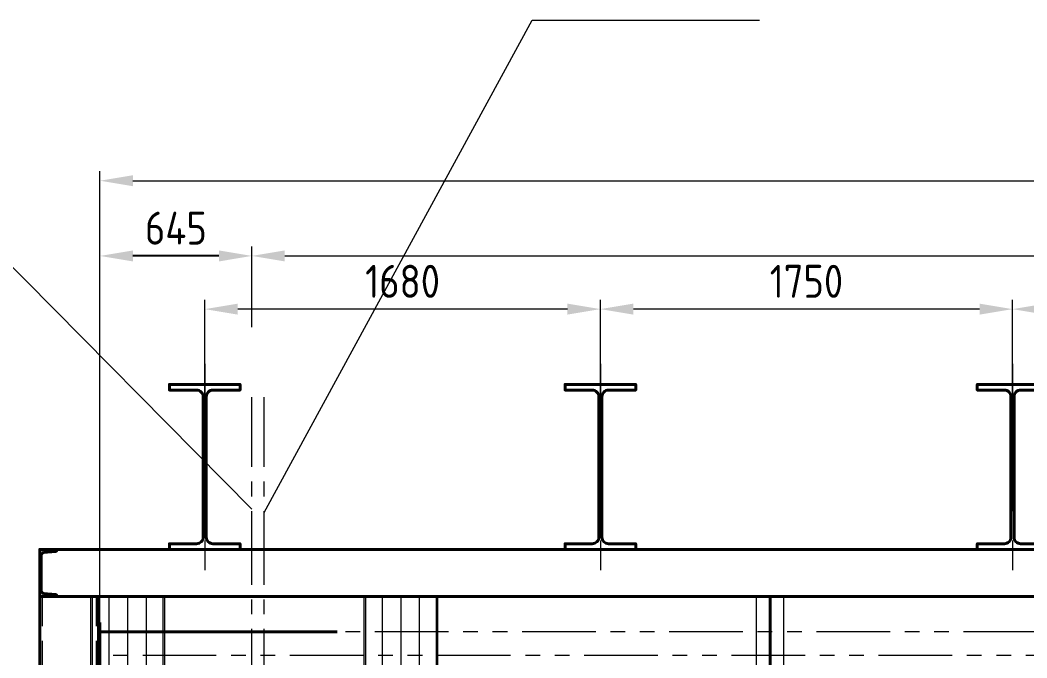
# Model space of a CAD drawing. Header units: millimetres. Extents: x 52110 to 400893, y -153728 to 31997.
# Drawn here: x 168061 to 172336, y -141441 to -138735 of the extents above; entities that cross this region are included whole.
import ezdxf

# ---------------------------------------------------------------- set-up
doc = ezdxf.new("R2010")
doc.units = ezdxf.units.MM
doc.header["$LTSCALE"] = 500
for name, pattern in [('CENTER', [2, 1.25, -0.25, 0.25, -0.25]), ('DASHED2', [0.375, 0.25, -0.125]), ('PHANTOM2', [1.25, 0.625, -0.125, 0.125, -0.125, 0.125, -0.125])]:
    doc.linetypes.add(name, pattern=pattern)
for name, color, linetype, lineweight in [('2D', 4, 'PHANTOM2', 20), ('BIAOZHU', 3, 'Continuous', 25), ('SHI', 7, 'Continuous', 40), ('WEN', 3, 'Continuous', 20), ('XU', 6, 'DASHED2', 20), ('ZHONG', 1, 'CENTER', 20)]:
    doc.layers.add(name, color=color, linetype=linetype, lineweight=lineweight)
doc.styles.add('GB', font='gbenor.shx', dxfattribs={"bigfont": 'gbcbig.shx'})
doc.dimstyles.new('ISO-25$0', dxfattribs={"dimscale": 40, "dimtxt": 3.5, "dimasz": 3.5, "dimexe": 1, "dimexo": 0.2, "dimgap": 1.2, "dimtad": 1, "dimtoh": 1, "dimdec": 1, "dimzin": 9, "dimdsep": 46, "dimtxsty": 'GB', "dimcen": 0, "dimclrd": 3, "dimclre": 3, "dimclrt": 256, "dimadec": 0, "dimazin": 2, "dimtfac": 1, "dimtdec": 1, "dimtix": 1, "dimtmove": 0, "dimatfit": 3, "dimldrblk": 'DOTSMALL', "dimfxl": 0, "dimlwd": -1, "dimlwe": 20, "dimarcsym": 0})

# ---------------------------------------------------------------- blocks, each defined once
blk = doc.blocks.new('*D363')
at = {"layer": 'BIAOZHU', "color": 3, "linetype": 'ByBlock', "lineweight": 20}
for p, q in [((168399.5, -139934.8), (168399.5, -139695.6)), ((169044.5, -139934.8), (169044.5, -139695.6))]:
    blk.add_line(p, q, dxfattribs=at)
at = {"layer": 'BIAOZHU', "color": 3}
blk.add_line((168904.5, -139735.6), (168539.5, -139735.6), dxfattribs=at)
for points in [[(168539.5, -139712.3), (168539.5, -139759), (168399.5, -139735.6)], [(168904.5, -139712.3), (168904.5, -139759), (169044.5, -139735.6)]]:
    blk.add_solid(points, dxfattribs=at)
at = {"layer": 'Defpoints', "color": 0}
for p in [(168399.5, -139735.6), (168399.5, -139942.8), (169044.5, -139942.8)]:
    blk.add_point(p, dxfattribs=at)
at = {"layer": 'BIAOZHU', "insert": (168722, -139617.6), "char_height": 140, "attachment_point": 5, "style": 'GB'}
blk.add_mtext('645', dxfattribs=at)
blk = doc.blocks.new('_DotSmall')
at = {"color": 0, "linetype": 'ByBlock', "const_width": 0.5}
blk.add_lwpolyline([(-0.0625, 0, 1), (0.0625, 0, 1)], format="xyb", close=True, dxfattribs=at)
blk = doc.blocks.new('dl')
at = {"layer": 'SHI'}
blk.add_lwpolyline([(168935.8, 74025.5), (169085.8, 74025.5), (169085.8, 74049.5), (168970.3, 74049.5, -0.414214), (168942.3, 74077.5), (168942.3, 74673.5, -0.414214), (168970.3, 74701.5), (169085.8, 74701.5), (169085.8, 74725.5), (168935.8, 74725.5), (168785.8, 74725.5), (168785.8, 74701.5), (168901.3, 74701.5, -0.414214), (168929.3, 74673.5), (168929.3, 74077.5, -0.414214), (168901.3, 74049.5), (168785.8, 74049.5), (168785.8, 74025.5)], format="xyb", close=True, dxfattribs=at)
at = {"layer": 'ZHONG'}
blk.add_line((168935.8, 74813), (168935.8, 73934.6), dxfattribs=at)
blk = doc.blocks.new('*D378')
at = {"layer": 'Defpoints', "color": 0}
for p in [(172274.5, -139961.3), (172274.5, -140480.8), (174024.5, -140480.8)]:
    blk.add_point(p, dxfattribs=at)
at = {"layer": 'WEN', "color": 3, "linetype": 'ByBlock', "lineweight": 20}
for p, q in [((172274.5, -140472.8), (172274.5, -139921.3)), ((174024.5, -140472.8), (174024.5, -139921.3))]:
    blk.add_line(p, q, dxfattribs=at)
at = {"layer": 'WEN', "color": 3, "linetype": 'ByBlock'}
blk.add_line((173884.5, -139961.3), (172414.5, -139961.3), dxfattribs=at)
at = {"layer": 'WEN', "color": 3}
for points in [[(172414.5, -139938), (172414.5, -139984.6), (172274.5, -139961.3)], [(173884.5, -139938), (173884.5, -139984.6), (174024.5, -139961.3)]]:
    blk.add_solid(points, dxfattribs=at)
at = {"layer": 'WEN', "insert": (173149.5, -139843.3), "char_height": 140, "attachment_point": 5, "style": 'GB'}
blk.add_mtext('1750', dxfattribs=at)
blk = doc.blocks.new('*D379')
at = {"layer": 'Defpoints', "color": 0}
for p in [(170524.5, -139961.3), (170524.5, -140480.8), (172274.5, -140480.8)]:
    blk.add_point(p, dxfattribs=at)
at = {"layer": 'WEN', "color": 3, "linetype": 'ByBlock', "lineweight": 20}
for p, q in [((170524.5, -140472.8), (170524.5, -139921.3)), ((172274.5, -140472.8), (172274.5, -139921.3))]:
    blk.add_line(p, q, dxfattribs=at)
at = {"layer": 'WEN', "color": 3, "linetype": 'ByBlock'}
blk.add_line((172134.5, -139961.3), (170664.5, -139961.3), dxfattribs=at)
at = {"layer": 'WEN', "color": 3}
for points in [[(170664.5, -139938), (170664.5, -139984.6), (170524.5, -139961.3)], [(172134.5, -139938), (172134.5, -139984.6), (172274.5, -139961.3)]]:
    blk.add_solid(points, dxfattribs=at)
at = {"layer": 'WEN', "insert": (171399.5, -139843.3), "char_height": 140, "attachment_point": 5, "style": 'GB'}
blk.add_mtext('1750', dxfattribs=at)
blk = doc.blocks.new('*D380')
at = {"layer": 'Defpoints', "color": 0}
for p in [(168844.5, -139961.3), (168844.5, -140480.8), (170524.5, -140480.8)]:
    blk.add_point(p, dxfattribs=at)
at = {"layer": 'WEN', "color": 3, "linetype": 'ByBlock', "lineweight": 20}
for p, q in [((168844.5, -140472.8), (168844.5, -139921.3)), ((170524.5, -140472.8), (170524.5, -139921.3))]:
    blk.add_line(p, q, dxfattribs=at)
at = {"layer": 'WEN', "color": 3, "linetype": 'ByBlock'}
blk.add_line((170384.5, -139961.3), (168984.5, -139961.3), dxfattribs=at)
at = {"layer": 'WEN', "color": 3}
for points in [[(168984.5, -139938), (168984.5, -139984.6), (168844.5, -139961.3)], [(170384.5, -139938), (170384.5, -139984.6), (170524.5, -139961.3)]]:
    blk.add_solid(points, dxfattribs=at)
at = {"layer": 'WEN', "insert": (169684.5, -139843.3), "char_height": 140, "attachment_point": 5, "style": 'GB'}
blk.add_mtext('1680', dxfattribs=at)
blk = doc.blocks.new('*D381')
at = {"layer": 'Defpoints', "color": 0}
for p in [(189879.5, -139416.5), (189879.5, -139970), (168399.5, -141430.8)]:
    blk.add_point(p, dxfattribs=at)
at = {"layer": 'WEN', "color": 3, "linetype": 'ByBlock', "lineweight": 20}
for p, q in [((168399.5, -141422.8), (168399.5, -139376.5)), ((189879.5, -139962), (189879.5, -139376.5))]:
    blk.add_line(p, q, dxfattribs=at)
at = {"layer": 'WEN', "color": 3, "linetype": 'ByBlock'}
blk.add_line((168539.5, -139416.5), (189739.5, -139416.5), dxfattribs=at)
at = {"layer": 'WEN', "color": 3}
for points in [[(168539.5, -139393.2), (168539.5, -139439.9), (168399.5, -139416.5)], [(189739.5, -139393.2), (189739.5, -139439.9), (189879.5, -139416.5)]]:
    blk.add_solid(points, dxfattribs=at)
at = {"layer": 'WEN', "insert": (179139.5, -139293.9), "char_height": 140, "attachment_point": 5, "style": 'GB'}
blk.add_mtext('21480（砌体尺寸）', dxfattribs=at)
blk = doc.blocks.new('*D383')
at = {"layer": 'Defpoints', "color": 0}
for p in [(189124.5, -139735.6), (189124.5, -139735.6), (169044.5, -140045.6)]:
    blk.add_point(p, dxfattribs=at)
at = {"layer": 'WEN', "color": 3, "linetype": 'ByBlock', "lineweight": 20}
for p, q in [((169044.5, -140037.6), (169044.5, -139695.6)), ((189124.5, -139727.6), (189124.5, -139695.6))]:
    blk.add_line(p, q, dxfattribs=at)
at = {"layer": 'WEN', "color": 3, "linetype": 'ByBlock'}
blk.add_line((169184.5, -139735.6), (188984.5, -139735.6), dxfattribs=at)
at = {"layer": 'WEN', "color": 3}
for points in [[(169184.5, -139712.3), (169184.5, -139759), (169044.5, -139735.6)], [(188984.5, -139712.3), (188984.5, -139759), (189124.5, -139735.6)]]:
    blk.add_solid(points, dxfattribs=at)
at = {"layer": 'WEN', "insert": (179084.5, -139610.7), "char_height": 140, "attachment_point": 5, "style": 'GB'}
blk.add_mtext('20080(炉子有效长度）', dxfattribs=at)
blk = doc.blocks.new('A$C7B3D596B')
at = {"layer": 'WEN'}
for p, q in [((0, 4556), (0, 0)), ((0, 4556), (116, 4556)), ((54, 4556), (54, 0)), ((62, 4556), (62, 0)), ((116, 4556), (116, 0)), ((0, 0), (116, 0))]:
    blk.add_line(p, q, dxfattribs=at)
at = {"layer": 'ZHONG', "color": 1}
blk.add_line((58, 4556), (58, 0), dxfattribs=at)
blk = doc.blocks.new('A$C057B138B')
at = {"layer": 'WEN'}
for p, q in [((545.3, 841.2), (545.3, -3714.8)), ((552.3, 841.2), (552.3, -3714.8)), ((623.3, 841.2), (623.3, -3714.8)), ((781.3, 841.2), (781.3, -3714.8)), ((852.3, 841.2), (852.3, -3714.8)), ((859.3, 841.2), (859.3, -3714.8))]:
    blk.add_line(p, q, dxfattribs=at)
at = {"layer": 'ZHONG', "color": 1, "ltscale": 0.5}
blk.add_line((702.3, 841.2), (702.3, -3714.8), dxfattribs=at)
blk = doc.blocks.new('A$C74004488')
at = {"layer": 'WEN'}
for p, q in [((0, 4556), (314, 4556)), ((0, 0), (314, 0))]:
    blk.add_line(p, q, dxfattribs=at)
blk.add_blockref('A$C057B138B', (-545.3, 3714.8), dxfattribs=at)

msp = doc.modelspace()

# ---------------------------------------------------------------- linework, layer by layer
at = {"layer": '2D'}
for p, q in [((189879.50201, -141330.81033), (168689.50201, -141330.81033)), ((189518.50201, -141430.81033), (168393.50201, -141430.81033))]:
    msp.add_line(p, q, dxfattribs=at)
at = {"layer": 'SHI', "linetype": 'Continuous'}
for p, q in [((168143.50201, -140980.81033), (190208.50201, -140980.81033)), ((168143.50201, -141180.81033), (190208.50201, -141180.81033)), ((168823.50201, -141330.81033), (168399.50201, -141330.81033))]:
    msp.add_line(p, q, dxfattribs=at)
at = {"layer": 'SHI'}
for p, q in [((168143.50201, -141155.81033), (168143.50201, -143248.31033)), ((168393.50201, -141180.81033), (168393.50201, -142282.81033)), ((168399.50201, -141290.79981), (168393.50201, -141290.79981)), ((168399.50201, -141290.79981), (168399.50201, -145746.81731)), ((168781.50201, -141330.81033), (169406.50201, -141330.81033)), ((169044.50201, -141330.81033), (168861.50201, -141330.81033)), ((169056.50201, -141330.81033), (168863.50201, -141330.81033)), ((169326.50201, -141330.81033), (169136.50201, -141330.81033))]:
    msp.add_line(p, q, dxfattribs=at)
msp.add_lwpolyline([(168216.50201, -141180.81033), (168216.50201, -141178.08776, 0.3853135861), (168211.54929, -141172.61506), (168160.40747, -141167.50088, -0.3853135861), (168150.50201, -141156.55547), (168150.50201, -141005.06519, -0.3853135861), (168160.40747, -140994.11978), (168211.54929, -140989.0056, 0.3853135861), (168216.50201, -140983.5329), (168216.50201, -140980.81033), (168143.50201, -140980.81033), (168143.50201, -141180.81033)], format="xyb", close=True, dxfattribs=at)
at = {"layer": 'WEN'}
for p, q in [((169044.50201, -140809.51533), (167012.16384, -138756.62026)), ((169096.50201, -140823.63249), (170234.66767, -138735.30076)), ((170234.66767, -138735.30076), (171200.46314, -138735.30076))]:
    msp.add_line(p, q, dxfattribs=at)
at = {"layer": 'XU'}
for p, q in [((168153.50201, -141180.81033), (168153.50201, -143248.31033)), ((168383.50201, -141180.81033), (168383.50201, -142254.39018))]:
    msp.add_line(p, q, dxfattribs=at)
at = {"layer": 'ZHONG', "color": 1, "ltscale": 0.5}
for p, q in [((169044.50201, -145130.81033), (169044.50201, -140335.38183)), ((169096.50201, -145130.81033), (169096.50201, -140335.38183))]:
    msp.add_line(p, q, dxfattribs=at)

# ---------------------------------------------------------------- block references
at = {"layer": 'SHI'}
for p in [(-91.26389, -215006.27679), (1588.73611, -215006.27679), (3338.73611, -215006.27679)]:
    msp.add_blockref('dl', p, dxfattribs=at)
at = {"layer": 'WEN'}
for name, p in [('A$C74004488', (168359.50177, -145736.81029)), ('A$C74004488', (169519.50177, -145736.81717)), ('A$C7B3D596B', (171186.50221, -145736.81029))]:
    msp.add_blockref(name, p, dxfattribs=at)

# ---------------------------------------------------------------- dimensions: what is measured, and where the dimension line sits
at = {"layer": 'BIAOZHU'}
dim = msp.add_linear_dim(base=(168399.50201, -139735.63211), p1=(169044.50201, -139942.75075), p2=(168399.50201, -139942.75075), dimstyle='ISO-25$0', dxfattribs=at)
dim.commit()
dim.dimension.update_dxf_attribs({"geometry": '*D363', "text_midpoint": (168722.00201, -139617.63211)})
at = {"layer": 'WEN'}
for base, p1, p2, text, picture, middle in [((189879.50201, -139416.52192), (168399.50201, -141430.81033), (189879.50201, -139969.99959), '<>（砌体尺寸）', '*D381', (179139.50201, -139293.88957)), ((189124.50201, -139735.63211), (169044.50201, -140045.6324), (189124.50201, -139735.63211), '<>(炉子有效长度）', '*D383', (179084.50201, -139610.68358))]:
    dim = msp.add_linear_dim(base=base, p1=p1, p2=p2, text=text, dimstyle='ISO-25$0', override={"dimatfit": 0, "dimfxl": 1.8}, dxfattribs=at)
    dim.commit()
    dim.dimension.update_dxf_attribs({"geometry": picture, "text_midpoint": middle})
for base, p1, p2, picture, middle in [((168844.50201, -139961.31624), (170524.50201, -140480.81033), (168844.50201, -140480.81033), '*D380', (169684.50201, -139843.31624)), ((170524.50201, -139961.31624), (172274.50201, -140480.81033), (170524.50201, -140480.81033), '*D379', (171399.50201, -139843.31624)), ((172274.50201, -139961.31624), (174024.50201, -140480.81033), (172274.50201, -140480.81033), '*D378', (173149.50201, -139843.31624))]:
    dim = msp.add_linear_dim(base=base, p1=p1, p2=p2, dimstyle='ISO-25$0', override={"dimatfit": 0, "dimfxl": 1.8}, dxfattribs=at)
    dim.commit()
    dim.dimension.update_dxf_attribs({"geometry": picture, "text_midpoint": middle})

doc.saveas('drawing.dxf')
